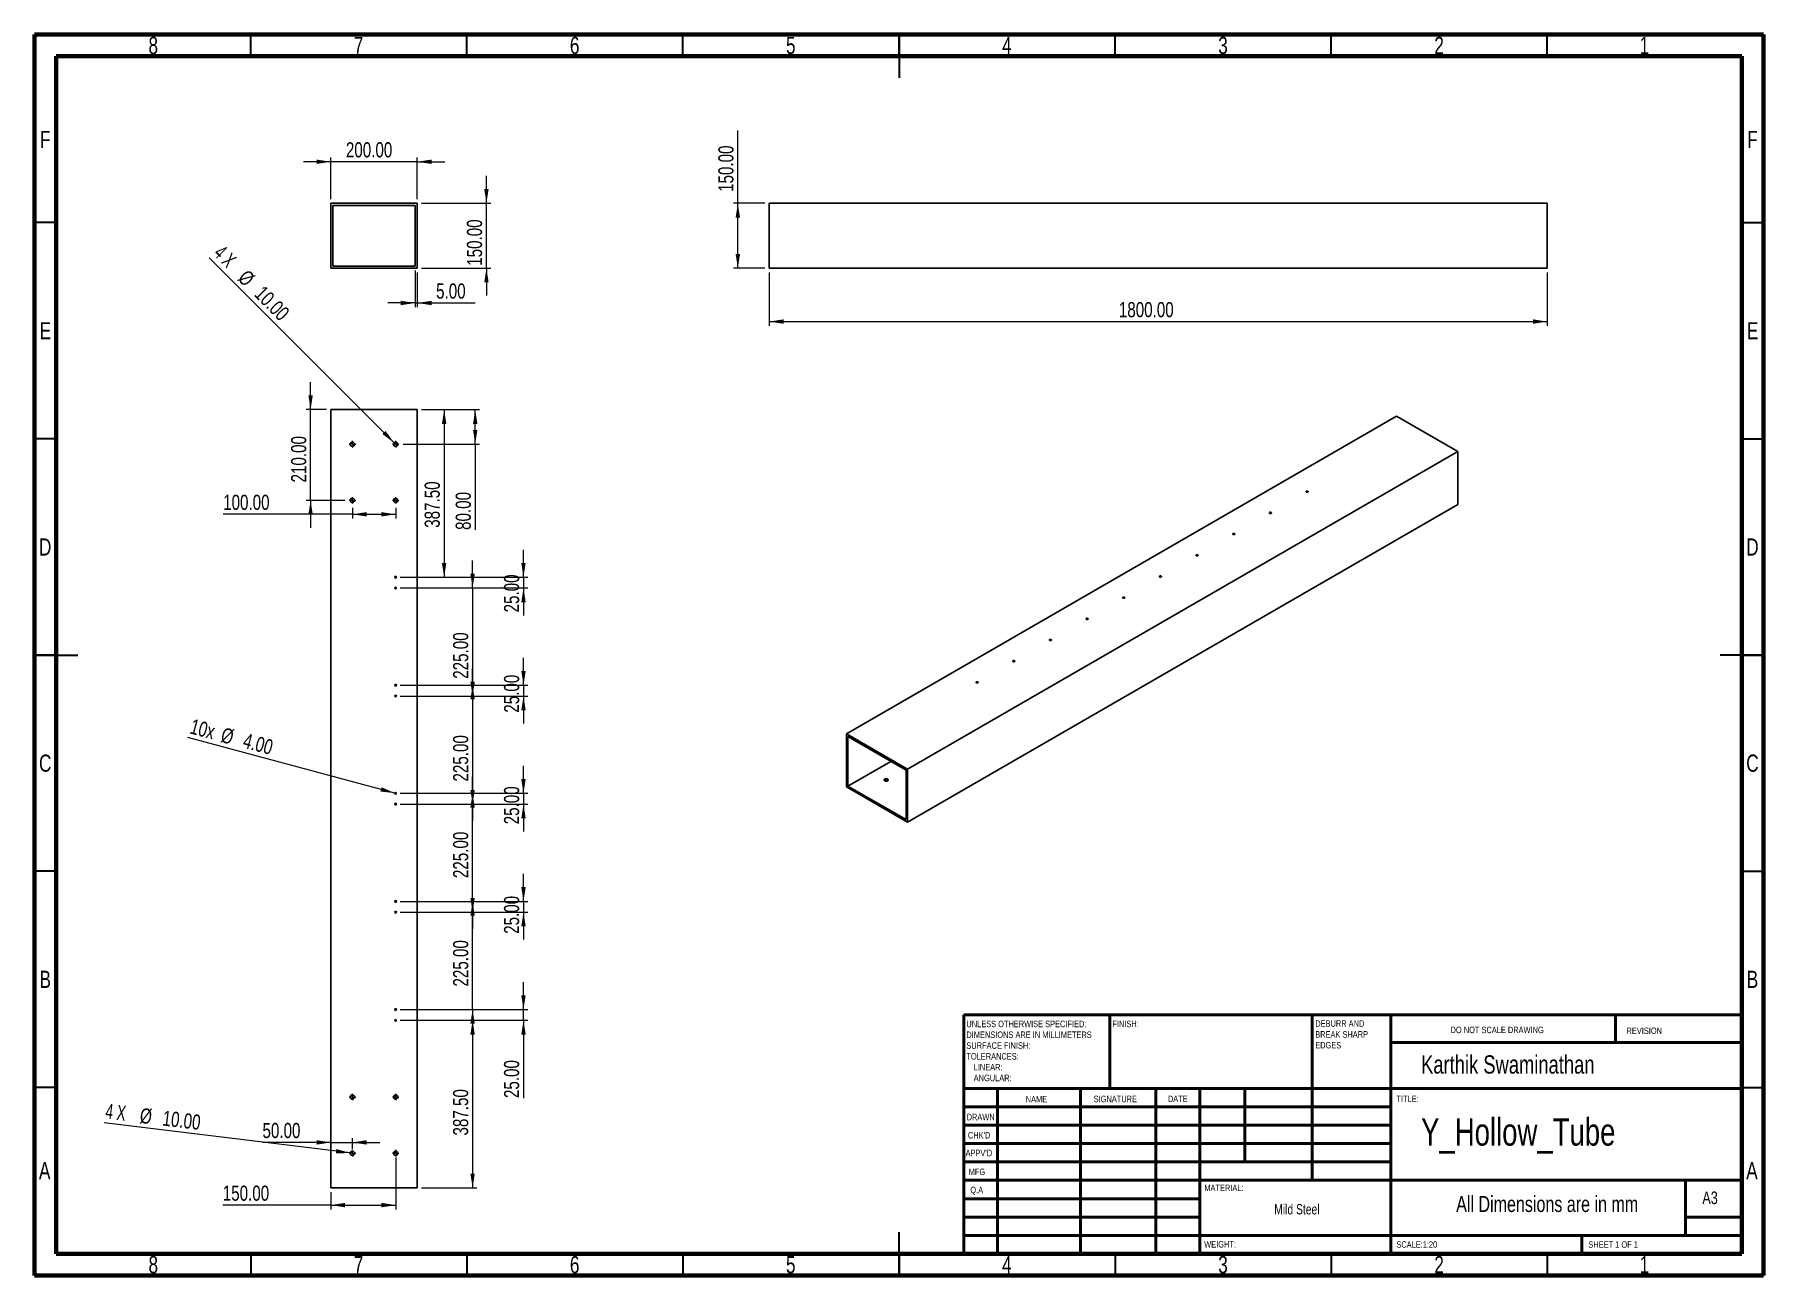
# Model space of a CAD drawing. Header units: millimetres. Extents: x 15 to 415, y 5 to 292.
import ezdxf

# ---------------------------------------------------------------- set-up
doc = ezdxf.new("R2010")
doc.units = ezdxf.units.MM
doc.styles.add('SLDTEXTSTYLE0', font='TXT', dxfattribs={"width": 0.75})
doc.styles.add('SLDTEXTSTYLE1', font='TXT', dxfattribs={"width": 0.686449})
doc.styles.add('SLDTEXTSTYLE2', font='TXT', dxfattribs={"width": 0.6875})
doc.styles.add('SLDTEXTSTYLE3', font='TXT', dxfattribs={"width": 0.666667})
doc.dimstyles.new('SLDDIMSTYLE0', dxfattribs={"dimtxt": 3.5, "dimasz": 3.302, "dimexe": 0, "dimexo": 0.0625, "dimgap": 0.875, "dimtad": 1, "dimlfac": 10, "dimrnd": 1e-09, "dimzin": 4, "dimdsep": 46, "dimtxsty": 'SLDTEXTSTYLE0', "dimsah": 1, "dimcen": 0.09, "dimadec": 0, "dimazin": 1, "dimtfac": 1, "dimtmove": 0, "dimatfit": 0, "dimfxl": 0, "dimfrac": 2, "dimtolj": 1, "dimtzin": 12, "dimarcsym": 0})
doc.dimstyles.new('SLDDIMSTYLE1', dxfattribs={"dimtxt": 3.5, "dimasz": 3.302, "dimexe": 0, "dimexo": 0.0625, "dimgap": 0.875, "dimtad": 1, "dimlfac": 10, "dimrnd": 1e-09, "dimzin": 4, "dimdsep": 46, "dimtxsty": 'SLDTEXTSTYLE0', "dimsah": 1, "dimcen": 0.09, "dimadec": 0, "dimazin": 1, "dimtfac": 1, "dimtofl": 0, "dimtmove": 0, "dimatfit": 3, "dimfxl": 0, "dimfrac": 2, "dimtolj": 1, "dimtzin": 12, "dimarcsym": 0})
doc.dimstyles.new('SLDDIMSTYLE2', dxfattribs={"dimtxt": 3.5, "dimasz": 3.302, "dimexe": 0, "dimexo": 0.0625, "dimgap": 0.875, "dimtad": 1, "dimlfac": 10, "dimrnd": 1e-09, "dimzin": 4, "dimdsep": 46, "dimtxsty": 'SLDTEXTSTYLE0', "dimblk1": 'NONE', "dimsah": 1, "dimcen": 0, "dimadec": 0, "dimazin": 1, "dimtfac": 1, "dimtmove": 0, "dimatfit": 3, "dimldrblk": 'NONE', "dimfxl": 0, "dimfrac": 2, "dimtolj": 1, "dimtzin": 12, "dimarcsym": 0})
doc.dimstyles.new('SLDDIMSTYLE3', dxfattribs={"dimtxt": 3.5, "dimasz": 3.302, "dimexe": 0, "dimexo": 0.0625, "dimgap": 0.875, "dimtad": 1, "dimlfac": 10, "dimrnd": 1e-09, "dimzin": 4, "dimdsep": 46, "dimtxsty": 'SLDTEXTSTYLE0', "dimblk1": 'NONE', "dimsah": 1, "dimcen": 0, "dimadec": 0, "dimazin": 1, "dimtfac": 1, "dimtmove": 0, "dimatfit": 3, "dimldrblk": 'NONE', "dimfxl": 0, "dimfrac": 2, "dimtolj": 1, "dimtzin": 12, "dimarcsym": 0})

# ---------------------------------------------------------------- blocks, each defined once
blk = doc.blocks.new('SW_NOTE_0')
at = {"color": 0, "linetype": 'Continuous', "lineweight": 0, "char_height": 1.5, "attachment_point": 1, "style": 'SLDTEXTSTYLE0'}
for s, insert in [('UNLESS OTHERWISE SPECIFIED:', (0, 1.93)), ('SURFACE FINISH:', (0, -3.07)), ('DIMENSIONS ARE IN MILLIMETERS', (0, -0.57)), ('TOLERANCES:', (0, -5.57)), ('ANGULAR:', (1.69, -10.57)), ('LINEAR:', (1.69, -8.07))]:
    blk.add_mtext(s, dxfattribs=dict(at, insert=insert))
blk = doc.blocks.new('SW_NOTE_0_1')
at = {"color": 0, "linetype": 'Continuous', "lineweight": 0, "char_height": 1.5, "attachment_point": 1, "style": 'SLDTEXTSTYLE0'}
for s, insert in [('DEBURR AND', (0, 1.93)), ('BREAK SHARP', (0, -0.57)), ('EDGES', (0, -3.07))]:
    blk.add_mtext(s, dxfattribs=dict(at, insert=insert))
blk = doc.blocks.new('_D')
at = {"color": 7, "linetype": 'Continuous', "lineweight": 0}
for p, q in [((119.55, 252.97), (119.55, 259.32)), ((104.55, 252.97), (120.55, 252.97)), ((119.55, 237.97), (119.55, 252.97)), ((104.55, 237.97), (120.55, 237.97)), ((119.55, 237.97), (119.55, 231.62))]:
    blk.add_line(p, q, dxfattribs=at)
at = {"color": 7, "linetype": 'Continuous', "lineweight": 18}
for points in [[(119.55, 252.97), (120.05, 256.27), (119.04, 256.27)], [(119.55, 237.97), (119.04, 234.67), (120.05, 234.67)]]:
    blk.add_solid(points, dxfattribs=at)
at = {"color": 7, "linetype": 'Continuous', "lineweight": 18, "insert": (115.03, 238.52), "char_height": 3.5, "attachment_point": 1, "rotation": 90, "style": 'SLDTEXTSTYLE0'}
blk.add_mtext('150.00', dxfattribs=at)
blk = doc.blocks.new('_D_1')
at = {"color": 7, "linetype": 'Continuous', "lineweight": 0}
for p, q in [((83.55, 262.59), (77.2, 262.59)), ((83.55, 253.97), (83.55, 263.59)), ((103.55, 262.59), (83.55, 262.59)), ((103.55, 253.97), (103.55, 263.59)), ((103.55, 262.59), (109.9, 262.59))]:
    blk.add_line(p, q, dxfattribs=at)
at = {"color": 7, "linetype": 'Continuous', "lineweight": 18}
for points in [[(83.55, 262.59), (80.24, 263.09), (80.24, 262.08)], [(103.55, 262.59), (106.85, 262.08), (106.85, 263.09)]]:
    blk.add_solid(points, dxfattribs=at)
at = {"color": 7, "linetype": 'Continuous', "lineweight": 18, "insert": (87.03, 267.1), "char_height": 3.5, "attachment_point": 1, "style": 'SLDTEXTSTYLE0'}
blk.add_mtext('200.00', dxfattribs=at)
blk = doc.blocks.new('_D_2')
at = {"color": 7, "linetype": 'Continuous', "lineweight": 0}
for p, q in [((103.05, 237.47), (103.05, 228.92)), ((103.55, 236.97), (103.55, 228.92)), ((103.05, 229.92), (96.7, 229.92)), ((103.05, 229.92), (103.55, 229.92)), ((103.55, 229.92), (116.96, 229.92))]:
    blk.add_line(p, q, dxfattribs=at)
at = {"color": 7, "linetype": 'Continuous', "lineweight": 18}
for points in [[(103.05, 229.92), (99.74, 230.42), (99.74, 229.41)], [(103.55, 229.92), (106.85, 229.41), (106.85, 230.42)]]:
    blk.add_solid(points, dxfattribs=at)
at = {"color": 7, "linetype": 'Continuous', "lineweight": 18, "insert": (107.9, 234.43), "char_height": 3.5, "attachment_point": 1, "style": 'SLDTEXTSTYLE0'}
blk.add_mtext('5.00', dxfattribs=at)
blk = doc.blocks.new('_D_3')
at = {"color": 7, "linetype": 'Continuous', "lineweight": 0}
for p, q in [((88.55, 34.26), (88.55, 36.76)), ((83.55, 35.76), (67.73, 35.76)), ((83.55, 35.76), (88.55, 35.76)), ((88.55, 35.76), (94.9, 35.76))]:
    blk.add_line(p, q, dxfattribs=at)
at = {"color": 7, "linetype": 'Continuous', "lineweight": 18}
for points in [[(83.55, 35.76), (80.24, 36.27), (80.24, 35.25)], [(88.55, 35.76), (91.85, 35.25), (91.85, 36.27)]]:
    blk.add_solid(points, dxfattribs=at)
at = {"color": 7, "linetype": 'Continuous', "lineweight": 18, "insert": (67.73, 40.27), "char_height": 3.5, "attachment_point": 1, "style": 'SLDTEXTSTYLE0'}
blk.add_mtext('50.00', dxfattribs=at)
blk = doc.blocks.new('_D_4')
at = {"color": 7, "linetype": 'Continuous', "lineweight": 0}
for p, q in [((98.55, 32.26), (98.55, 20.26)), ((83.55, 24.26), (83.55, 20.26)), ((83.55, 21.26), (58.54, 21.26)), ((83.55, 21.26), (98.55, 21.26))]:
    blk.add_line(p, q, dxfattribs=at)
at = {"color": 7, "linetype": 'Continuous', "lineweight": 18}
for points in [[(83.55, 21.26), (86.85, 20.75), (86.85, 21.77)], [(98.55, 21.26), (95.24, 21.77), (95.24, 20.75)]]:
    blk.add_solid(points, dxfattribs=at)
at = {"color": 7, "linetype": 'Continuous', "lineweight": 18, "insert": (58.54, 25.77), "char_height": 3.5, "attachment_point": 1, "style": 'SLDTEXTSTYLE0'}
blk.add_mtext('150.00', dxfattribs=at)
blk = doc.blocks.new('_D_5')
at = {"color": 7, "linetype": 'Continuous', "lineweight": 0}
for q in [(55.43, 240.37), (98.9, 196.9)]:
    blk.add_line((98.19, 197.61), q, dxfattribs=at)
at = {"color": 7, "linetype": 'Continuous', "lineweight": 18}
blk.add_solid([(98.19, 197.61), (96.22, 200.31), (95.5, 199.59)], dxfattribs=at)
at = {"color": 7, "linetype": 'Continuous', "lineweight": 18, "char_height": 3.5, "attachment_point": 1, "rotation": 315}
for s, insert, style in [('4 X', (58.66, 243.6), 'SLDTEXTSTYLE3'), ('%%c', (64.29, 237.89), 'SLDTEXTSTYLE0'), ('10.00', (68.06, 234.2), 'SLDTEXTSTYLE0')]:
    blk.add_mtext(s, dxfattribs=dict(at, insert=insert, style=style))
blk = doc.blocks.new('_None')
blk = doc.blocks.new('_D_6')
at = {"color": 7, "linetype": 'Continuous', "lineweight": 0}
for p, q in [((88.55, 181.04), (58.63, 181.04)), ((88.55, 182.51), (88.55, 180.04)), ((88.55, 181.04), (98.55, 181.04)), ((98.55, 182.51), (98.55, 180.04))]:
    blk.add_line(p, q, dxfattribs=at)
at = {"color": 7, "linetype": 'Continuous', "lineweight": 18}
for points in [[(88.55, 181.04), (91.85, 180.54), (91.85, 181.55)], [(98.55, 181.04), (95.24, 181.55), (95.24, 180.54)]]:
    blk.add_solid(points, dxfattribs=at)
at = {"color": 7, "linetype": 'Continuous', "lineweight": 18, "insert": (58.63, 185.56), "char_height": 3.5, "attachment_point": 1, "style": 'SLDTEXTSTYLE0'}
blk.add_mtext('100.00', dxfattribs=at)
blk = doc.blocks.new('_D_7')
at = {"color": 7, "linetype": 'Continuous', "lineweight": 0}
for q in [(31.13, 40.26), (89.04, 33.2)]:
    blk.add_line((88.05, 33.32), q, dxfattribs=at)
at = {"color": 7, "linetype": 'Continuous', "lineweight": 18}
blk.add_solid([(88.05, 33.32), (84.83, 34.22), (84.71, 33.21)], dxfattribs=at)
at = {"color": 7, "linetype": 'Continuous', "lineweight": 18, "char_height": 3.5, "attachment_point": 1, "rotation": 353.0511}
for s, insert, style in [('4 X', (31.68, 44.78), 'SLDTEXTSTYLE3'), ('%%c', (39.63, 43.76), 'SLDTEXTSTYLE0'), ('10.00', (44.88, 43.17), 'SLDTEXTSTYLE0')]:
    blk.add_mtext(s, dxfattribs=dict(at, insert=insert, style=style))
blk = doc.blocks.new('_D_8')
at = {"color": 7, "linetype": 'Continuous', "lineweight": 0}
for p, q in [((78.86, 205.26), (78.86, 211.61)), ((82.55, 205.26), (77.86, 205.26)), ((78.86, 184.26), (78.86, 205.26)), ((86.8, 184.26), (77.86, 184.26)), ((78.86, 184.26), (78.86, 177.91))]:
    blk.add_line(p, q, dxfattribs=at)
at = {"color": 7, "linetype": 'Continuous', "lineweight": 18}
for points in [[(78.86, 205.26), (79.37, 208.56), (78.35, 208.56)], [(78.86, 184.26), (78.35, 180.96), (79.37, 180.96)]]:
    blk.add_solid(points, dxfattribs=at)
at = {"color": 7, "linetype": 'Continuous', "lineweight": 18, "insert": (74.35, 188.41), "char_height": 3.5, "attachment_point": 1, "rotation": 90, "style": 'SLDTEXTSTYLE0'}
blk.add_mtext('210.00', dxfattribs=at)
blk = doc.blocks.new('_D_9')
at = {"color": 7, "linetype": 'Continuous', "lineweight": 0}
for p, q in [((104.55, 205.26), (117.95, 205.26)), ((116.95, 197.26), (116.95, 205.26)), ((100.3, 197.26), (117.95, 197.26)), ((116.95, 197.26), (116.95, 177.43))]:
    blk.add_line(p, q, dxfattribs=at)
at = {"color": 7, "linetype": 'Continuous', "lineweight": 18}
for points in [[(116.95, 205.26), (116.44, 201.96), (117.45, 201.96)], [(116.95, 197.26), (117.45, 200.56), (116.44, 200.56)]]:
    blk.add_solid(points, dxfattribs=at)
at = {"color": 7, "linetype": 'Continuous', "lineweight": 18, "insert": (112.43, 177.43), "char_height": 3.5, "attachment_point": 1, "rotation": 90, "style": 'SLDTEXTSTYLE0'}
blk.add_mtext('80.00', dxfattribs=at)
blk = doc.blocks.new('_D_10')
at = {"color": 7, "linetype": 'Continuous', "lineweight": 0}
for p, q in [((99.55, 64.01), (117.34, 64.01)), ((116.34, 64.01), (116.34, 25.26)), ((104.55, 25.26), (117.34, 25.26))]:
    blk.add_line(p, q, dxfattribs=at)
at = {"color": 7, "linetype": 'Continuous', "lineweight": 18}
for points in [[(116.34, 64.01), (115.83, 60.71), (116.85, 60.71)], [(116.34, 25.26), (116.85, 28.56), (115.83, 28.56)]]:
    blk.add_solid(points, dxfattribs=at)
at = {"color": 7, "linetype": 'Continuous', "lineweight": 18, "insert": (111.83, 37.35), "char_height": 3.5, "attachment_point": 1, "rotation": 90, "style": 'SLDTEXTSTYLE0'}
blk.add_mtext('387.50', dxfattribs=at)
blk = doc.blocks.new('_D_11')
at = {"color": 7, "linetype": 'Continuous', "lineweight": 0}
for p, q in [((128.12, 66.51), (128.12, 72.86)), ((99.55, 66.51), (129.12, 66.51)), ((99.55, 64.01), (129.12, 64.01)), ((128.12, 64.01), (128.12, 66.51)), ((128.12, 64.01), (128.12, 46.02))]:
    blk.add_line(p, q, dxfattribs=at)
at = {"color": 7, "linetype": 'Continuous', "lineweight": 18}
for points in [[(128.12, 66.51), (128.63, 69.81), (127.61, 69.81)], [(128.12, 64.01), (127.61, 60.71), (128.63, 60.71)]]:
    blk.add_solid(points, dxfattribs=at)
at = {"color": 7, "linetype": 'Continuous', "lineweight": 18, "insert": (123.61, 46.02), "char_height": 3.5, "attachment_point": 1, "rotation": 90, "style": 'SLDTEXTSTYLE0'}
blk.add_mtext('25.00', dxfattribs=at)
blk = doc.blocks.new('_D_12')
at = {"color": 7, "linetype": 'Continuous', "lineweight": 0}
for p, q in [((116.34, 89.01), (116.34, 95.36)), ((99.55, 89.01), (117.34, 89.01)), ((116.34, 66.51), (116.34, 89.01)), ((99.55, 66.51), (117.34, 66.51)), ((116.34, 66.51), (116.34, 60.16))]:
    blk.add_line(p, q, dxfattribs=at)
at = {"color": 7, "linetype": 'Continuous', "lineweight": 18}
for points in [[(116.34, 89.01), (116.85, 92.31), (115.83, 92.31)], [(116.34, 66.51), (115.83, 63.21), (116.85, 63.21)]]:
    blk.add_solid(points, dxfattribs=at)
at = {"color": 7, "linetype": 'Continuous', "lineweight": 18, "insert": (111.83, 71.81), "char_height": 3.5, "attachment_point": 1, "rotation": 90, "style": 'SLDTEXTSTYLE0'}
blk.add_mtext('225.00', dxfattribs=at)
blk = doc.blocks.new('_D_13')
at = {"color": 7, "linetype": 'Continuous', "lineweight": 0}
for p, q in [((128.12, 91.51), (128.12, 97.86)), ((99.55, 91.51), (129.12, 91.51)), ((99.55, 89.01), (129.12, 89.01)), ((128.12, 91.51), (128.12, 89.01)), ((128.12, 89.01), (128.12, 82.66))]:
    blk.add_line(p, q, dxfattribs=at)
at = {"color": 7, "linetype": 'Continuous', "lineweight": 18}
for points in [[(128.12, 91.51), (128.63, 94.81), (127.61, 94.81)], [(128.12, 89.01), (127.61, 85.71), (128.63, 85.71)]]:
    blk.add_solid(points, dxfattribs=at)
at = {"color": 7, "linetype": 'Continuous', "lineweight": 18, "insert": (123.61, 84), "char_height": 3.5, "attachment_point": 1, "rotation": 90, "style": 'SLDTEXTSTYLE0'}
blk.add_mtext('25.00', dxfattribs=at)
blk = doc.blocks.new('_D_14')
at = {"color": 7, "linetype": 'Continuous', "lineweight": 0}
for p, q in [((116.34, 114.01), (116.34, 120.36)), ((99.55, 114.01), (117.34, 114.01)), ((116.34, 91.51), (116.34, 114.01)), ((99.55, 91.51), (117.34, 91.51)), ((116.34, 91.51), (116.34, 85.16))]:
    blk.add_line(p, q, dxfattribs=at)
at = {"color": 7, "linetype": 'Continuous', "lineweight": 18}
for points in [[(116.34, 114.01), (116.85, 117.31), (115.83, 117.31)], [(116.34, 91.51), (115.83, 88.21), (116.85, 88.21)]]:
    blk.add_solid(points, dxfattribs=at)
at = {"color": 7, "linetype": 'Continuous', "lineweight": 18, "insert": (111.83, 96.9), "char_height": 3.5, "attachment_point": 1, "rotation": 90, "style": 'SLDTEXTSTYLE0'}
blk.add_mtext('225.00', dxfattribs=at)
blk = doc.blocks.new('_D_15')
at = {"color": 7, "linetype": 'Continuous', "lineweight": 0}
for p, q in [((128.12, 116.51), (128.12, 122.86)), ((99.55, 116.51), (129.12, 116.51)), ((128.12, 116.51), (128.12, 114.01)), ((99.55, 114.01), (129.12, 114.01)), ((128.12, 114.01), (128.12, 107.66))]:
    blk.add_line(p, q, dxfattribs=at)
at = {"color": 7, "linetype": 'Continuous', "lineweight": 18}
for points in [[(128.12, 116.51), (128.63, 119.81), (127.61, 119.81)], [(128.12, 114.01), (127.61, 110.71), (128.63, 110.71)]]:
    blk.add_solid(points, dxfattribs=at)
at = {"color": 7, "linetype": 'Continuous', "lineweight": 18, "insert": (123.61, 109.34), "char_height": 3.5, "attachment_point": 1, "rotation": 90, "style": 'SLDTEXTSTYLE0'}
blk.add_mtext('25.00', dxfattribs=at)
blk = doc.blocks.new('_D_16')
at = {"color": 7, "linetype": 'Continuous', "lineweight": 0}
for p, q in [((116.34, 139.01), (116.34, 145.36)), ((99.55, 139.01), (117.34, 139.01)), ((116.34, 139.01), (116.34, 116.51)), ((99.55, 116.51), (117.34, 116.51)), ((116.34, 116.51), (116.34, 110.16))]:
    blk.add_line(p, q, dxfattribs=at)
at = {"color": 7, "linetype": 'Continuous', "lineweight": 18}
for points in [[(116.34, 139.01), (116.85, 142.31), (115.83, 142.31)], [(116.34, 116.51), (115.83, 113.21), (116.85, 113.21)]]:
    blk.add_solid(points, dxfattribs=at)
at = {"color": 7, "linetype": 'Continuous', "lineweight": 18, "insert": (111.83, 119.23), "char_height": 3.5, "attachment_point": 1, "rotation": 90, "style": 'SLDTEXTSTYLE0'}
blk.add_mtext('225.00', dxfattribs=at)
blk = doc.blocks.new('_D_17')
at = {"color": 7, "linetype": 'Continuous', "lineweight": 0}
for p, q in [((128.12, 141.51), (128.12, 147.86)), ((99.55, 141.51), (129.12, 141.51)), ((128.12, 141.51), (128.12, 139.01)), ((99.55, 139.01), (129.12, 139.01)), ((128.12, 139.01), (128.12, 132.66))]:
    blk.add_line(p, q, dxfattribs=at)
at = {"color": 7, "linetype": 'Continuous', "lineweight": 18}
for points in [[(128.12, 141.51), (128.63, 144.81), (127.61, 144.81)], [(128.12, 139.01), (127.61, 135.71), (128.63, 135.71)]]:
    blk.add_solid(points, dxfattribs=at)
at = {"color": 7, "linetype": 'Continuous', "lineweight": 18, "insert": (123.61, 135.15), "char_height": 3.5, "attachment_point": 1, "rotation": 90, "style": 'SLDTEXTSTYLE0'}
blk.add_mtext('25.00', dxfattribs=at)
blk = doc.blocks.new('_D_18')
at = {"color": 7, "linetype": 'Continuous', "lineweight": 0}
for p, q in [((116.34, 164.01), (116.34, 170.36)), ((99.55, 164.01), (117.34, 164.01)), ((116.34, 164.01), (116.34, 141.51)), ((99.55, 141.51), (117.34, 141.51)), ((116.34, 141.51), (116.34, 135.16))]:
    blk.add_line(p, q, dxfattribs=at)
at = {"color": 7, "linetype": 'Continuous', "lineweight": 18}
for points in [[(116.34, 164.01), (116.85, 167.31), (115.83, 167.31)], [(116.34, 141.51), (115.83, 138.21), (116.85, 138.21)]]:
    blk.add_solid(points, dxfattribs=at)
at = {"color": 7, "linetype": 'Continuous', "lineweight": 18, "insert": (111.83, 143), "char_height": 3.5, "attachment_point": 1, "rotation": 90, "style": 'SLDTEXTSTYLE0'}
blk.add_mtext('225.00', dxfattribs=at)
blk = doc.blocks.new('_D_19')
at = {"color": 7, "linetype": 'Continuous', "lineweight": 0}
for p, q in [((128.12, 166.51), (128.12, 172.86)), ((99.55, 166.51), (129.12, 166.51)), ((99.55, 164.01), (129.12, 164.01)), ((128.12, 166.51), (128.12, 164.01)), ((128.12, 164.01), (128.12, 157.66))]:
    blk.add_line(p, q, dxfattribs=at)
at = {"color": 7, "linetype": 'Continuous', "lineweight": 18}
for points in [[(128.12, 166.51), (128.63, 169.81), (127.61, 169.81)], [(128.12, 164.01), (127.61, 160.71), (128.63, 160.71)]]:
    blk.add_solid(points, dxfattribs=at)
at = {"color": 7, "linetype": 'Continuous', "lineweight": 18, "insert": (123.61, 158.35), "char_height": 3.5, "attachment_point": 1, "rotation": 90, "style": 'SLDTEXTSTYLE0'}
blk.add_mtext('25.00', dxfattribs=at)
blk = doc.blocks.new('_D_20')
at = {"color": 7, "linetype": 'Continuous', "lineweight": 0}
for p, q in [((104.55, 205.26), (110.76, 205.26)), ((109.76, 205.26), (109.76, 166.51)), ((99.55, 166.51), (110.76, 166.51))]:
    blk.add_line(p, q, dxfattribs=at)
at = {"color": 7, "linetype": 'Continuous', "lineweight": 18}
for points in [[(109.76, 205.26), (109.25, 201.96), (110.27, 201.96)], [(109.76, 166.51), (110.27, 169.81), (109.25, 169.81)]]:
    blk.add_solid(points, dxfattribs=at)
at = {"color": 7, "linetype": 'Continuous', "lineweight": 18, "insert": (105.25, 177.92), "char_height": 3.5, "attachment_point": 1, "rotation": 90, "style": 'SLDTEXTSTYLE0'}
blk.add_mtext('387.50', dxfattribs=at)
blk = doc.blocks.new('_D_21')
at = {"color": 7, "linetype": 'Continuous', "lineweight": 0}
for q in [(50.43, 129.4), (98.74, 116.46)]:
    blk.add_line((98.35, 116.56), q, dxfattribs=at)
at = {"color": 7, "linetype": 'Continuous', "lineweight": 18}
blk.add_solid([(98.35, 116.56), (95.29, 117.91), (95.03, 116.92)], dxfattribs=at)
at = {"color": 7, "linetype": 'Continuous', "lineweight": 18, "char_height": 3.5, "attachment_point": 1, "rotation": 345, "style": 'SLDTEXTSTYLE0'}
for s, insert in [('10x', (51.61, 133.8)), ('%%c', (58.76, 131.83)), ('4.00', (63.87, 130.52))]:
    blk.add_mtext(s, dxfattribs=dict(at, insert=insert))
blk = doc.blocks.new('SW_CENTERMARKSYMBOL_0')
at = {"color": 0, "linetype": 'Continuous', "lineweight": 18}
for p, q in [((-0.5, 0), (-0.75, 0)), ((0, 0), (-0.25, 0)), ((0, 0.5), (0, 0.75)), ((0, 0), (0, 0.25)), ((0, 0), (0, -0.25)), ((0, 0), (0.25, 0)), ((0.5, 0), (0.75, 0)), ((0, -0.5), (0, -0.75))]:
    blk.add_line(p, q, dxfattribs=at)
blk = doc.blocks.new('SW_CENTERMARKSYMBOL_1')
at = {"color": 0, "linetype": 'Continuous', "lineweight": 18}
for p, q in [((-0.5, 0), (-0.75, 0)), ((0, 0), (-0.25, 0)), ((0, 0.5), (0, 0.75)), ((0, 0), (0, 0.25)), ((0, 0), (0, -0.25)), ((0, 0), (0.25, 0)), ((0.5, 0), (0.75, 0)), ((0, -0.5), (0, -0.75))]:
    blk.add_line(p, q, dxfattribs=at)
blk = doc.blocks.new('SW_CENTERMARKSYMBOL_2')
at = {"color": 0, "linetype": 'Continuous', "lineweight": 18}
for p, q in [((-0.5, 0), (-0.75, 0)), ((0, 0), (-0.25, 0)), ((0, 0.5), (0, 0.75)), ((0, 0), (0, 0.25)), ((0, 0), (0, -0.25)), ((0, 0), (0.25, 0)), ((0.5, 0), (0.75, 0)), ((0, -0.5), (0, -0.75))]:
    blk.add_line(p, q, dxfattribs=at)
blk = doc.blocks.new('SW_CENTERMARKSYMBOL_3')
at = {"color": 0, "linetype": 'Continuous', "lineweight": 18}
for p, q in [((-0.5, 0), (-0.75, 0)), ((0, 0), (-0.25, 0)), ((0, 0.5), (0, 0.75)), ((0, 0), (0, 0.25)), ((0, 0), (0, -0.25)), ((0, 0), (0.25, 0)), ((0.5, 0), (0.75, 0)), ((0, -0.5), (0, -0.75))]:
    blk.add_line(p, q, dxfattribs=at)
blk = doc.blocks.new('SW_CENTERMARKSYMBOL_4')
at = {"color": 0, "linetype": 'Continuous', "lineweight": 18}
for p, q in [((-0.5, 0), (-0.75, 0)), ((0, 0), (-0.25, 0)), ((0, 0.5), (0, 0.75)), ((0, 0), (0, 0.25)), ((0, 0), (0, -0.25)), ((0, 0), (0.25, 0)), ((0.5, 0), (0.75, 0)), ((0, -0.5), (0, -0.75))]:
    blk.add_line(p, q, dxfattribs=at)
blk = doc.blocks.new('SW_CENTERMARKSYMBOL_5')
at = {"color": 0, "linetype": 'Continuous', "lineweight": 18}
for p, q in [((-0.5, 0), (-0.75, 0)), ((0, 0), (-0.25, 0)), ((0, 0.5), (0, 0.75)), ((0, 0), (0, 0.25)), ((0, 0), (0, -0.25)), ((0, 0), (0.25, 0)), ((0.5, 0), (0.75, 0)), ((0, -0.5), (0, -0.75))]:
    blk.add_line(p, q, dxfattribs=at)
blk = doc.blocks.new('SW_CENTERMARKSYMBOL_6')
at = {"color": 0, "linetype": 'Continuous', "lineweight": 18}
for p, q in [((-0.5, 0), (-0.75, 0)), ((0, 0), (-0.25, 0)), ((0, 0.5), (0, 0.75)), ((0, 0), (0, 0.25)), ((0, 0), (0, -0.25)), ((0, 0), (0.25, 0)), ((0.5, 0), (0.75, 0)), ((0, -0.5), (0, -0.75))]:
    blk.add_line(p, q, dxfattribs=at)
blk = doc.blocks.new('SW_CENTERMARKSYMBOL_7')
at = {"color": 0, "linetype": 'Continuous', "lineweight": 18}
for p, q in [((-0.5, 0), (-0.75, 0)), ((0, 0), (-0.25, 0)), ((0, 0.5), (0, 0.75)), ((0, 0), (0, 0.25)), ((0, 0), (0, -0.25)), ((0, 0), (0.25, 0)), ((0.5, 0), (0.75, 0)), ((0, -0.5), (0, -0.75))]:
    blk.add_line(p, q, dxfattribs=at)
blk = doc.blocks.new('_D_22')
at = {"color": 7, "linetype": 'Continuous', "lineweight": 0}
for p, q in [((184.99, 236.97), (184.99, 224.62)), ((364.99, 236.97), (364.99, 224.62)), ((184.99, 225.62), (364.99, 225.62))]:
    blk.add_line(p, q, dxfattribs=at)
at = {"color": 7, "linetype": 'Continuous', "lineweight": 18}
for points in [[(184.99, 225.62), (188.29, 225.11), (188.29, 226.13)], [(364.99, 225.62), (361.69, 226.13), (361.69, 225.11)]]:
    blk.add_solid(points, dxfattribs=at)
at = {"color": 7, "linetype": 'Continuous', "lineweight": 18, "insert": (265.87, 230.13), "char_height": 3.5, "attachment_point": 1, "style": 'SLDTEXTSTYLE0'}
blk.add_mtext('1800.00', dxfattribs=at)
blk = doc.blocks.new('_D_23')
at = {"color": 7, "linetype": 'Continuous', "lineweight": 0}
for p, q in [((177.71, 252.97), (177.71, 269.83)), ((183.99, 252.97), (176.71, 252.97)), ((177.71, 237.97), (177.71, 252.97)), ((183.99, 237.97), (176.71, 237.97))]:
    blk.add_line(p, q, dxfattribs=at)
at = {"color": 7, "linetype": 'Continuous', "lineweight": 18}
for points in [[(177.71, 252.97), (177.2, 249.67), (178.22, 249.67)], [(177.71, 237.97), (178.22, 241.27), (177.2, 241.27)]]:
    blk.add_solid(points, dxfattribs=at)
at = {"color": 7, "linetype": 'Continuous', "lineweight": 18, "insert": (173.2, 255.61), "char_height": 3.5, "attachment_point": 1, "rotation": 90, "style": 'SLDTEXTSTYLE0'}
blk.add_mtext('150.00', dxfattribs=at)

msp = doc.modelspace()

# ---------------------------------------------------------------- linework, layer by layer
at = {"color": 7, "linetype": 'Continuous', "lineweight": 70}
for p, q in [((15, 5), (15, 292)), ((15, 292), (415, 292)), ((415, 292), (415, 5)), ((20, 10), (20, 287)), ((20, 287), (410, 287)), ((410, 287), (410, 10)), ((410, 10), (20, 10)), ((415, 5), (15, 5))]:
    msp.add_line(p, q, dxfattribs=at)
at = {"color": 7, "linetype": 'Continuous', "lineweight": 35}
for p, q in [((65, 287), (65, 292)), ((115, 287), (115, 292)), ((165, 287), (165, 292)), ((215, 292), (215, 282)), ((215, 287), (215, 292)), ((265, 287), (265, 292)), ((315, 287), (315, 292)), ((365, 287), (365, 292)), ((20, 248.5), (15, 248.5)), ((410, 248.5), (415, 248.5)), ((20, 198.5), (15, 198.5)), ((410, 198.5), (415, 198.5)), ((15, 148.5), (25, 148.5)), ((20, 148.5), (15, 148.5)), ((415, 148.5), (405, 148.5)), ((410, 148.5), (415, 148.5)), ((20, 98.5), (15, 98.5)), ((410, 98.5), (415, 98.5)), ((20, 48.5), (15, 48.5)), ((410, 48.5), (415, 48.5)), ((215, 5), (215, 15)), ((65, 10), (65, 5)), ((115, 10), (115, 5)), ((165, 10), (165, 5)), ((215, 10), (215, 5)), ((265, 10), (265, 5)), ((315, 10), (315, 5)), ((365, 10), (365, 5))]:
    msp.add_line(p, q, dxfattribs=at)
at = {"color": 7, "linetype": 'Continuous', "lineweight": 25}
for p, q in [((83.5456, 252.9728), (83.5456, 237.9728)), ((103.5456, 252.9728), (83.5456, 252.9728)), ((103.0456, 252.4728), (84.0456, 252.4728)), ((84.0456, 252.4728), (84.0456, 238.4728)), ((103.0456, 238.4728), (103.0456, 252.4728)), ((103.5456, 237.9728), (103.5456, 252.9728)), ((184.9926, 237.9728), (184.9926, 252.9728)), ((184.9926, 252.9728), (364.9926, 252.9728)), ((364.9926, 237.9728), (364.9926, 252.9728)), ((83.5456, 237.9728), (103.5456, 237.9728)), ((84.0456, 238.4728), (103.0456, 238.4728)), ((184.9926, 237.9728), (364.9926, 237.9728)), ((83.5456, 205.2583), (103.5456, 205.2583)), ((83.5456, 205.2583), (83.5456, 25.2583)), ((103.5456, 205.2583), (103.5456, 25.2583)), ((202.8383, 130.2296), (330.1175, 203.7063)), ((344.2596, 195.5422), (330.1175, 203.7063)), ((216.9804, 122.0655), (344.2596, 195.5422)), ((344.2596, 183.2941), (344.2596, 195.5422)), ((216.9804, 109.8174), (344.2596, 183.2941)), ((202.8383, 130.2296), (202.8383, 117.9814)), ((216.9804, 122.0655), (202.8383, 130.2296)), ((216.6269, 121.8613), (203.1918, 129.6172)), ((203.1918, 129.6172), (203.1918, 118.1856)), ((203.1918, 118.1856), (213.0929, 123.9014)), ((216.6269, 110.4297), (216.6269, 121.8613)), ((216.9804, 109.8174), (216.9804, 122.0655)), ((202.8383, 117.9814), (216.9804, 109.8174)), ((203.1918, 118.1856), (216.6269, 110.4297)), ((83.5456, 25.2583), (103.5456, 25.2583))]:
    msp.add_line(p, q, dxfattribs=at)
at = {"color": 7, "linetype": 'Continuous', "lineweight": 50}
for p, q in [((230, 65.25), (410, 65.25)), ((230, 65.25), (230, 10)), ((263.8, 48.25), (263.8, 65.25)), ((310.6, 65.25), (310.6, 27)), ((328.8, 65.25), (328.8, 10)), ((380.8, 58.875), (380.8, 65.25)), ((410, 58.875), (328.8, 58.875)), ((410, 48.25), (230, 48.25)), ((237.8, 48.25), (237.8, 10)), ((256.991, 48.25), (256.991, 10)), ((274.3989, 48.25), (274.3989, 10)), ((284.6, 10), (284.6, 48.25)), ((295, 31.25), (295, 48.25)), ((328.8, 44), (230, 44)), ((328.8, 39.75), (230, 39.75)), ((328.8, 35.5), (230, 35.5)), ((328.8, 31.25), (230, 31.25)), ((284.6, 27), (230, 27)), ((284.6, 27), (410, 27)), ((397, 14.25), (397, 27)), ((284.6, 22.7499), (230, 22.7499)), ((284.6, 18.5), (230, 18.5)), ((410, 18.5), (397, 18.5)), ((230, 14.25), (410, 14.25)), ((373, 10), (373, 14.25))]:
    msp.add_line(p, q, dxfattribs=at)
at = {"color": 7, "linetype": 'Continuous', "lineweight": 25, "flags": 128}
for points in [[(309.2437, 186.1617), (309.3248, 186.1304), (309.4205, 186.1194), (309.5162, 186.1304), (309.5973, 186.1617), (309.6515, 186.2085), (309.6705, 186.2637), (309.6515, 186.319), (309.5973, 186.3658), (309.5162, 186.3971), (309.4205, 186.408), (309.3248, 186.3971), (309.2437, 186.3658), (309.1895, 186.319), (309.1705, 186.2637), (309.1895, 186.2085), (309.2437, 186.1617)], [(300.7584, 181.2632), (300.8395, 181.2319), (300.9352, 181.221), (301.0309, 181.2319), (301.112, 181.2632), (301.1662, 181.31), (301.1852, 181.3653), (301.1662, 181.4205), (301.112, 181.4673), (301.0309, 181.4986), (300.9352, 181.5096), (300.8395, 181.4986), (300.7584, 181.4673), (300.7042, 181.4205), (300.6852, 181.3653), (300.7042, 181.31), (300.7584, 181.2632)], [(292.2731, 176.3648), (292.3543, 176.3335), (292.4499, 176.3225), (292.5456, 176.3335), (292.6267, 176.3648), (292.6809, 176.4116), (292.6999, 176.4668), (292.6809, 176.5221), (292.6267, 176.5689), (292.5456, 176.6002), (292.4499, 176.6112), (292.3543, 176.6002), (292.2731, 176.5689), (292.219, 176.5221), (292.1999, 176.4668), (292.219, 176.4116), (292.2731, 176.3648)], [(283.7879, 171.4663), (283.869, 171.435), (283.9646, 171.4241), (284.0603, 171.435), (284.1414, 171.4663), (284.1956, 171.5132), (284.2146, 171.5684), (284.1956, 171.6236), (284.1414, 171.6704), (284.0603, 171.7017), (283.9646, 171.7127), (283.869, 171.7017), (283.7879, 171.6704), (283.7337, 171.6236), (283.7146, 171.5684), (283.7337, 171.5132), (283.7879, 171.4663)], [(275.3026, 166.5679), (275.3837, 166.5366), (275.4794, 166.5256), (275.575, 166.5366), (275.6561, 166.5679), (275.7103, 166.6147), (275.7294, 166.6699), (275.7103, 166.7252), (275.6561, 166.772), (275.575, 166.8033), (275.4794, 166.8143), (275.3837, 166.8033), (275.3026, 166.772), (275.2484, 166.7252), (275.2294, 166.6699), (275.2484, 166.6147), (275.3026, 166.5679)], [(266.8173, 161.6694), (266.8984, 161.6381), (266.9941, 161.6272), (267.0897, 161.6381), (267.1709, 161.6694), (267.225, 161.7163), (267.2441, 161.7715), (267.225, 161.8267), (267.1709, 161.8735), (267.0897, 161.9048), (266.9941, 161.9158), (266.8984, 161.9048), (266.8173, 161.8735), (266.7631, 161.8267), (266.7441, 161.7715), (266.7631, 161.7163), (266.8173, 161.6694)], [(258.332, 156.771), (258.4131, 156.7397), (258.5088, 156.7287), (258.6045, 156.7397), (258.6856, 156.771), (258.7398, 156.8178), (258.7588, 156.873), (258.7398, 156.9283), (258.6856, 156.9751), (258.6045, 157.0064), (258.5088, 157.0174), (258.4131, 157.0064), (258.332, 156.9751), (258.2778, 156.9283), (258.2588, 156.873), (258.2778, 156.8178), (258.332, 156.771)], [(249.8467, 151.8725), (249.9278, 151.8413), (250.0235, 151.8303), (250.1192, 151.8413), (250.2003, 151.8725), (250.2545, 151.9194), (250.2735, 151.9746), (250.2545, 152.0298), (250.2003, 152.0766), (250.1192, 152.1079), (250.0235, 152.1189), (249.9278, 152.1079), (249.8467, 152.0766), (249.7925, 152.0298), (249.7735, 151.9746), (249.7925, 151.9194), (249.8467, 151.8725)], [(241.3615, 146.9741), (241.4426, 146.9428), (241.5382, 146.9318), (241.6339, 146.9428), (241.715, 146.9741), (241.7692, 147.0209), (241.7882, 147.0761), (241.7692, 147.1314), (241.715, 147.1782), (241.6339, 147.2095), (241.5382, 147.2205), (241.4426, 147.2095), (241.3615, 147.1782), (241.3073, 147.1314), (241.2882, 147.0761), (241.3073, 147.0209), (241.3615, 146.9741)], [(232.8762, 142.0756), (232.9573, 142.0444), (233.053, 142.0334), (233.1486, 142.0444), (233.2297, 142.0756), (233.2839, 142.1225), (233.303, 142.1777), (233.2839, 142.2329), (233.2297, 142.2797), (233.1486, 142.311), (233.053, 142.322), (232.9573, 142.311), (232.8762, 142.2797), (232.822, 142.2329), (232.803, 142.1777), (232.822, 142.1225), (232.8762, 142.0756)], [(211.6771, 119.8184), (211.5948, 119.7558), (211.5449, 119.6827), (211.531, 119.6045), (211.5541, 119.527), (211.6126, 119.456), (211.7021, 119.3968), (211.8159, 119.3537), (211.9457, 119.3299), (212.0818, 119.3272), (212.2141, 119.3458), (212.3328, 119.3843), (212.4291, 119.4399), (212.4958, 119.5084), (212.528, 119.5848), (212.5234, 119.6634), (212.4822, 119.7383), (212.4075, 119.804), (212.3049, 119.8557), (212.1819, 119.8894), (212.0477, 119.9028), (211.9123, 119.8948), (211.7856, 119.8659), (211.6771, 119.8184)]]:
    msp.add_lwpolyline(points, dxfattribs=at)
at = {"color": 7, "linetype": 'Continuous', "lineweight": 25}
for centre, radius in [((88.5456, 197.2583), 0.5), ((98.5456, 197.2583), 0.5), ((88.5456, 184.2583), 0.5), ((98.5456, 184.2583), 0.5), ((98.5456, 166.5083), 0.2), ((98.5456, 164.0083), 0.2), ((98.5456, 141.5083), 0.2), ((98.5456, 139.0083), 0.2), ((98.5456, 116.5083), 0.2), ((98.5456, 114.0083), 0.2), ((98.5456, 91.5083), 0.2), ((98.5456, 89.0083), 0.2), ((98.5456, 66.5083), 0.2), ((98.5456, 64.0083), 0.2), ((88.5456, 46.2583), 0.5), ((98.5456, 46.2583), 0.5), ((88.5456, 33.2583), 0.5), ((98.5456, 33.2583), 0.5)]:
    msp.add_circle(centre, radius, dxfattribs=at)
msp.add_arc((212.0307, 118.7413), 0.7565, 62.138954, 117.85567, dxfattribs=at)

# ---------------------------------------------------------------- block references
at = {"color": 7, "linetype": 'Continuous', "lineweight": 0}
for name, p in [('SW_CENTERMARKSYMBOL_0', (88.5456, 197.2583)), ('SW_CENTERMARKSYMBOL_3', (98.5456, 197.2583)), ('SW_CENTERMARKSYMBOL_2', (88.5456, 184.2583)), ('SW_CENTERMARKSYMBOL_1', (98.5456, 184.2583)), ('SW_NOTE_0_1', (311.3092, 62.0695)), ('SW_NOTE_0', (230.5937, 61.9874)), ('SW_CENTERMARKSYMBOL_6', (88.5456, 46.2583)), ('SW_CENTERMARKSYMBOL_5', (98.5456, 46.2583)), ('SW_CENTERMARKSYMBOL_4', (88.5456, 33.2583)), ('SW_CENTERMARKSYMBOL_7', (98.5456, 33.2583))]:
    msp.add_blockref(name, p, dxfattribs=at)

# ---------------------------------------------------------------- texts
for s, insert, char_height, attachment_point, style in [('8', (42.46, 291.4704), 3.9687, 2, 'SLDTEXTSTYLE0'), ('7', (89.96, 291.4704), 3.9687, 2, 'SLDTEXTSTYLE0'), ('6', (139.96, 291.4704), 3.9687, 2, 'SLDTEXTSTYLE0'), ('5', (189.96, 291.4704), 3.9687, 2, 'SLDTEXTSTYLE0'), ('4', (239.96, 291.4704), 3.9687, 2, 'SLDTEXTSTYLE0'), ('3', (289.96, 291.4704), 3.9687, 2, 'SLDTEXTSTYLE0'), ('2', (339.96, 291.4704), 3.9687, 2, 'SLDTEXTSTYLE0'), ('1', (387.46, 291.4704), 3.9687, 2, 'SLDTEXTSTYLE0'), ('F', (17.4577, 269.7204), 3.9687, 2, 'SLDTEXTSTYLE0'), ('F', (412.4577, 269.7204), 3.9687, 2, 'SLDTEXTSTYLE0'), ('E', (17.5078, 225.4704), 3.9687, 2, 'SLDTEXTSTYLE0'), ('E', (412.5078, 225.4704), 3.9687, 2, 'SLDTEXTSTYLE0'), ('D', (17.4527, 175.4704), 3.9687, 2, 'SLDTEXTSTYLE0'), ('D', (412.4527, 175.4704), 3.9687, 2, 'SLDTEXTSTYLE0'), ('C', (17.4587, 125.4704), 3.9687, 2, 'SLDTEXTSTYLE0'), ('C', (412.4587, 125.4704), 3.9687, 2, 'SLDTEXTSTYLE0'), ('B', (17.4706, 75.4704), 3.9687, 2, 'SLDTEXTSTYLE0'), ('B', (412.4706, 75.4704), 3.9687, 2, 'SLDTEXTSTYLE0'), ('FINISH:', (264.3713, 63.9193), 1.5, 1, 'SLDTEXTSTYLE0'), ('DO NOT SCALE DRAWING', (342.6146, 62.533), 1.5, 1, 'SLDTEXTSTYLE0'), ('REVISION', (383.3276, 62.3349), 1.5, 1, 'SLDTEXTSTYLE0'), ('Karthik Swaminathan', (335.7977, 55.9111), 4.233333, 1, 'SLDTEXTSTYLE0'), ('NAME', (244.3222, 46.5015), 1.5, 1, 'SLDTEXTSTYLE0'), ('SIGNATURE', (260.0336, 46.5618), 1.5, 1, 'SLDTEXTSTYLE0'), ('DATE', (277.2147, 46.5762), 1.5, 1, 'SLDTEXTSTYLE0'), ('TITLE:', (330.0902, 46.5762), 1.5, 1, 'SLDTEXTSTYLE0'), ('DRAWN', (230.6434, 42.3848), 1.5, 1, 'SLDTEXTSTYLE1'), ('Y_Hollow_Tube', (335.7977, 41.3689), 6.35, 1, 'SLDTEXTSTYLE0'), ("CHK'D", (230.9392, 38.1619), 1.5, 1, 'SLDTEXTSTYLE0'), ("APPV'D", (230.4017, 34.0659), 1.5, 1, 'SLDTEXTSTYLE0'), ('A', (17.3397, 31.2204), 3.9687, 2, 'SLDTEXTSTYLE0'), ('MFG', (231.124, 29.7158), 1.5, 1, 'SLDTEXTSTYLE0'), ('A', (412.3397, 31.2204), 3.9687, 2, 'SLDTEXTSTYLE0'), ('Q.A', (231.509, 25.5047), 1.5, 1, 'SLDTEXTSTYLE0'), ('MATERIAL:', (285.6459, 25.9861), 1.5, 1, 'SLDTEXTSTYLE0'), ('A3', (400.8712, 24.4064), 2.91042, 1, 'SLDTEXTSTYLE0'), ('Mild Steel', (307.0624, 21.4856), 2.38125, 2, 'SLDTEXTSTYLE0'), ('All Dimensions are in mm', (364.968, 23.3713), 3.704167, 2, 'SLDTEXTSTYLE0'), ('WEIGHT:', (285.6178, 12.9493), 1.4986, 1, 'SLDTEXTSTYLE0'), ('SCALE:1:20', (330.074, 12.9001), 1.5, 1, 'SLDTEXTSTYLE0'), ('SHEET 1 OF 1', (374.4783, 12.9001), 1.5, 1, 'SLDTEXTSTYLE2'), ('8', (42.46, 9.4704), 3.9687, 2, 'SLDTEXTSTYLE0'), ('7', (89.96, 9.4704), 3.9687, 2, 'SLDTEXTSTYLE0'), ('6', (139.96, 9.4704), 3.9687, 2, 'SLDTEXTSTYLE0'), ('5', (189.96, 9.4704), 3.9687, 2, 'SLDTEXTSTYLE0'), ('4', (239.96, 9.4704), 3.9687, 2, 'SLDTEXTSTYLE0'), ('3', (289.96, 9.4704), 3.9687, 2, 'SLDTEXTSTYLE0'), ('2', (339.96, 9.4704), 3.9687, 2, 'SLDTEXTSTYLE0'), ('1', (387.46, 9.4704), 3.9687, 2, 'SLDTEXTSTYLE0')]:
    msp.add_mtext(s, dxfattribs=dict(at, insert=insert, char_height=char_height, attachment_point=attachment_point, style=style))

# ---------------------------------------------------------------- dimensions: what is measured, and where the dimension line sits
at = {"color": 7, "linetype": 'Continuous', "lineweight": 18}
for base, p1, p2, dimstyle, picture, middle in [((177.7096, 252.9728), (184.9926, 237.9728), (184.9926, 252.9728), 'SLDDIMSTYLE1', '_D_23', (177.7096, 262.7178)), ((119.5456, 252.9728), (103.5456, 237.9728), (103.5456, 252.9728), 'SLDDIMSTYLE0', '_D', (119.5456, 245.6363)), ((78.8602, 205.2583), (87.7956, 184.2583), (83.5456, 205.2583), 'SLDDIMSTYLE0', '_D_8', (78.8602, 195.5216)), ((109.7571, 166.5083), (103.5456, 205.2583), (98.5456, 166.5083), 'SLDDIMSTYLE1', '_D_20', (109.7571, 185.0365)), ((116.9464, 205.2583), (99.2956, 197.2583), (103.5456, 205.2583), 'SLDDIMSTYLE1', '_D_9', (116.9464, 183.2533)), ((128.1195, 164.0083), (98.5456, 166.5083), (98.5456, 164.0083), 'SLDDIMSTYLE0', '_D_19', (128.1195, 164.1665)), ((116.3388, 141.5083), (98.5456, 164.0083), (98.5456, 141.5083), 'SLDDIMSTYLE0', '_D_18', (116.3388, 150.1127)), ((128.1195, 139.0083), (98.5456, 141.5083), (98.5456, 139.0083), 'SLDDIMSTYLE0', '_D_17', (128.1195, 140.9643)), ((116.3388, 116.5083), (98.5456, 139.0083), (98.5456, 116.5083), 'SLDDIMSTYLE0', '_D_16', (116.3388, 126.3374)), ((128.1195, 114.0083), (98.5456, 116.5083), (98.5456, 114.0083), 'SLDDIMSTYLE0', '_D_15', (128.1195, 115.1589)), ((116.3388, 114.0083), (98.5456, 91.5083), (98.5456, 114.0083), 'SLDDIMSTYLE0', '_D_14', (116.3388, 104.0072)), ((128.1195, 89.0083), (98.5456, 91.5083), (98.5456, 89.0083), 'SLDDIMSTYLE0', '_D_13', (128.1195, 89.8214)), ((116.3388, 89.0083), (98.5456, 66.5083), (98.5456, 89.0083), 'SLDDIMSTYLE0', '_D_12', (116.3388, 78.9194)), ((128.1195, 66.5083), (98.5456, 64.0083), (98.5456, 66.5083), 'SLDDIMSTYLE0', '_D_11', (128.1195, 51.8419)), ((116.3388, 25.2583), (98.5456, 64.0083), (103.5456, 25.2583), 'SLDDIMSTYLE1', '_D_10', (116.3388, 44.457))]:
    dim = msp.add_linear_dim(base=base, p1=p1, p2=p2, angle=90, dimstyle=dimstyle, dxfattribs=at)
    dim.commit()
    dim.dimension.update_dxf_attribs({"geometry": picture, "text_midpoint": middle, "dimtype": 160})
for base, p1, p2, dimstyle, picture, middle in [((83.5456, 262.5853), (103.5456, 252.9728), (83.5456, 252.9728), 'SLDDIMSTYLE0', '_D_1', (94.1426, 262.5853)), ((103.5456, 229.9161), (103.0456, 238.4728), (103.5456, 237.9728), 'SLDDIMSTYLE0', '_D_2', (112.43, 229.9161)), ((364.9926, 225.6205), (184.9926, 237.9728), (364.9926, 237.9728), 'SLDDIMSTYLE1', '_D_22', (274.2718, 225.6205)), ((98.5456, 181.0437), (88.5456, 183.5083), (98.5456, 183.5083), 'SLDDIMSTYLE1', '_D_6', (65.7404, 181.0437)), ((88.5456, 35.7583), (83.5456, 25.2583), (88.5456, 33.2583), 'SLDDIMSTYLE0', '_D_3', (73.5456, 35.7583)), ((98.5456, 21.259), (83.5456, 25.2583), (98.5456, 33.2583), 'SLDDIMSTYLE1', '_D_4', (65.6527, 21.259))]:
    dim = msp.add_linear_dim(base=base, p1=p1, p2=p2, dimstyle=dimstyle, dxfattribs=at)
    dim.commit()
    dim.dimension.update_dxf_attribs({"geometry": picture, "text_midpoint": middle, "dimtype": 160})
for p1, p2, text, dimstyle, picture, middle in [((98.8992, 196.9047), (98.1921, 197.6118), '4 X <>', 'SLDDIMSTYLE2', '_D_5', (64.1906, 231.6133)), ((98.7388, 116.4565), (98.3525, 116.56), '10x<>', 'SLDDIMSTYLE3', '_D_21', (60.8364, 126.6124)), ((89.042, 33.1978), (88.0493, 33.3187), '4 X <>', 'SLDDIMSTYLE3', '_D_7', (43.4192, 38.7583))]:
    dim = msp.add_diameter_dim_2p(p1=p1, p2=p2, text=text, dimstyle=dimstyle, dxfattribs=at)
    dim.commit()
    dim.dimension.update_dxf_attribs({"geometry": picture, "text_midpoint": middle, "dimtype": 163})

doc.saveas('drawing.dxf')
